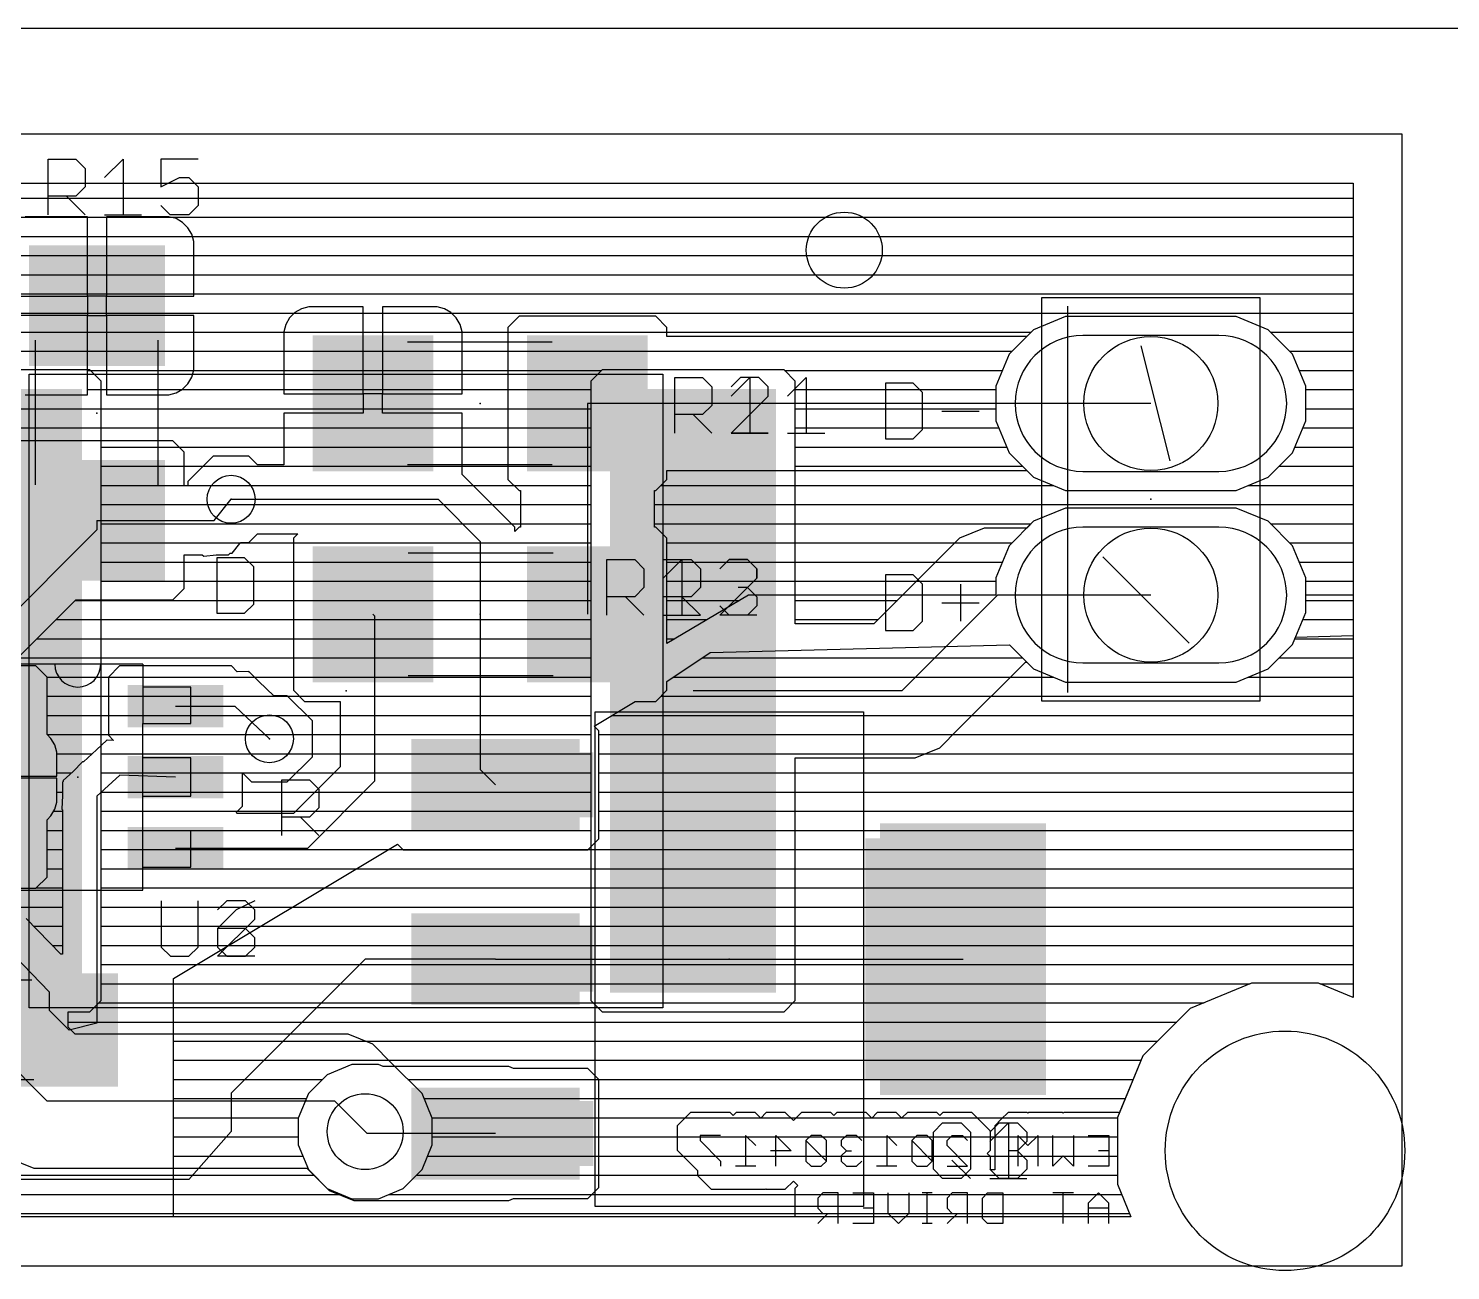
# Model space of a CAD drawing. Extents: x 0 to 50.7, y 0 to 50.
# Drawn here: x 12.54 to 31.39, y 33.54 to 50 of the extents above; entities that cross this region are included whole.
import ezdxf

# ---------------------------------------------------------------- set-up
doc = ezdxf.new("R2010")
doc.units = 0
for name, color, linetype in [('1', 14, 'CONTINUOUS'), ('125', 2, 'CONTINUOUS'), ('16', 174, 'CONTINUOUS'), ('17', 94, 'CONTINUOUS'), ('18', 94, 'CONTINUOUS'), ('20', 178, 'CONTINUOUS'), ('21', 251, 'CONTINUOUS'), ('22', 251, 'CONTINUOUS'), ('23', 178, 'CONTINUOUS'), ('24', 178, 'CONTINUOUS'), ('25', 251, 'CONTINUOUS'), ('51', 251, 'CONTINUOUS')]:
    doc.layers.add(name, color=color, linetype=linetype)

# ---------------------------------------------------------------- blocks, each defined once
blk = doc.blocks.new('RECT')
blk.add_solid([(-0.5, -0.5), (0.5, -0.5), (-0.5, 0.5), (0.5, 0.5)])
blk = doc.blocks.new('PIE')
blk.add_circle((0, 0), 0.5)
blk = doc.blocks.new('LONGP100')
blk.add_lwpolyline([(-0.5, -0.5), (0.5, -0.5, 1), (0.5, 0.5), (-0.5, 0.5, 1)], format="xyb", close=True)
blk = doc.blocks.new('ROUNDV')
blk.add_circle((0, 0), 0.5)

msp = doc.modelspace()

# ---------------------------------------------------------------- linework, layer by layer
at = {"layer": '1'}
for p, q in [((4.3104, 47.9511), (30.1019, 47.9511)), ((30.1019, 47.9511), (30.1019, 42.4888)), ((4.3929, 47.752), (30.1019, 47.752)), ((13.3226, 47.5048), (12.4979, 47.5048)), ((13.3226, 46.4508), (13.3226, 47.5048)), ((14.4013, 47.5048), (13.5766, 47.5048)), ((13.5766, 47.5048), (13.5766, 46.4508)), ((14.4982, 47.4788), (14.4013, 47.5048)), ((13.3226, 47.498), (13.5766, 47.498)), ((14.4266, 47.498), (30.1019, 47.498)), ((14.585, 47.4287), (14.4982, 47.4788)), ((14.656, 47.3577), (14.585, 47.4287)), ((14.7061, 47.2709), (14.656, 47.3577)), ((13.3226, 47.244), (13.5766, 47.244)), ((14.7321, 47.174), (14.7061, 47.2709)), ((14.7133, 47.244), (30.1019, 47.244)), ((14.7321, 46.4508), (14.7321, 47.174)), ((13.3226, 46.99), (13.5766, 46.99)), ((14.7321, 46.99), (30.1019, 46.99)), ((13.3226, 46.736), (13.5766, 46.736)), ((14.7321, 46.736), (30.1019, 46.736)), ((11.0366, 46.4508), (13.3226, 46.4508)), ((13.3226, 46.482), (13.5766, 46.482)), ((13.3226, 46.4508), (13.3226, 46.1968)), ((13.5766, 46.4508), (13.3226, 46.4508)), ((13.5766, 46.1968), (13.5766, 46.4508)), ((13.5766, 46.4508), (14.7321, 46.4508)), ((14.7321, 46.482), (30.1019, 46.482)), ((11.0366, 46.228), (13.3226, 46.228)), ((13.3226, 46.1968), (12.1671, 46.1968)), ((13.3226, 45.1428), (13.3226, 46.1968)), ((13.3226, 46.1968), (13.5766, 46.1968)), ((13.5766, 46.228), (16.0665, 46.228)), ((14.7321, 46.1968), (13.5766, 46.1968)), ((13.5766, 46.1968), (13.5766, 45.1428)), ((14.7321, 45.4736), (14.7321, 46.1968)), ((16.0737, 46.2352), (16.0027, 46.1642)), ((16.1605, 46.2853), (16.0737, 46.2352)), ((16.2574, 46.3113), (16.1605, 46.2853)), ((16.9806, 46.3113), (16.2574, 46.3113)), ((16.9806, 45.1558), (16.9806, 46.3113)), ((16.9806, 46.228), (17.2346, 46.228)), ((17.9578, 46.3113), (17.2346, 46.3113)), ((17.2346, 46.3113), (17.2346, 45.1558)), ((18.0547, 46.2853), (17.9578, 46.3113)), ((18.1415, 46.2352), (18.0547, 46.2853)), ((18.2125, 46.1642), (18.1415, 46.2352)), ((18.1487, 46.228), (30.1019, 46.228)), ((19.0464, 46.1843), (18.8976, 46.0355)), ((20.8568, 46.1843), (19.0464, 46.1843)), ((21.0056, 46.0355), (20.8568, 46.1843)), ((15.9526, 46.0774), (15.9266, 45.9805)), ((16.0027, 46.1642), (15.9526, 46.0774)), ((18.2626, 46.0774), (18.2125, 46.1642)), ((18.2886, 45.9805), (18.2626, 46.0774)), ((18.8976, 46.0355), (18.8976, 44.0221)), ((21.0056, 45.9178), (21.0056, 46.0355)), ((25.8659, 46.0071), (25.7766, 45.9178)), ((26.2901, 46.1828), (25.8659, 46.0071)), ((28.5491, 46.1828), (26.2901, 46.1828)), ((28.9733, 46.0071), (28.5491, 46.1828)), ((29.2979, 45.6825), (28.9733, 46.0071)), ((13.3226, 45.974), (13.5766, 45.974)), ((14.7321, 45.974), (15.9266, 45.974)), ((15.9266, 45.9805), (15.9266, 45.1558)), ((16.9806, 45.974), (17.2346, 45.974)), ((18.2886, 45.1558), (18.2886, 45.9805)), ((18.2886, 45.974), (18.8976, 45.974)), ((21.0056, 45.974), (25.8328, 45.974)), ((25.7766, 45.9178), (21.0056, 45.9178)), ((29.0064, 45.974), (30.1019, 45.974)), ((13.3226, 45.72), (13.5766, 45.72)), ((14.7321, 45.72), (15.9266, 45.72)), ((16.9806, 45.72), (17.2346, 45.72)), ((18.2886, 45.72), (18.8976, 45.72)), ((29.2604, 45.72), (30.1019, 45.72)), ((29.4736, 45.2583), (29.2979, 45.6825)), ((13.3226, 45.466), (13.5766, 45.466)), ((14.7061, 45.3767), (14.7321, 45.4736)), ((14.7301, 45.466), (15.9266, 45.466)), ((16.9806, 45.466), (17.2346, 45.466)), ((18.2886, 45.466), (18.8976, 45.466)), ((29.3876, 45.466), (30.1019, 45.466)), ((14.585, 45.2189), (14.656, 45.2899)), ((14.656, 45.2899), (14.7061, 45.3767)), ((29.4736, 44.7993), (29.4736, 45.2583)), ((12.4979, 45.1428), (13.3226, 45.1428)), ((13.3226, 45.212), (13.5766, 45.212)), ((13.5766, 45.1428), (14.4013, 45.1428)), ((14.4013, 45.1428), (14.4982, 45.1688)), ((14.4982, 45.1688), (14.585, 45.2189)), ((14.573, 45.212), (15.9266, 45.212)), ((15.9266, 45.1558), (16.9806, 45.1558)), ((16.9806, 45.212), (17.2346, 45.212)), ((17.2346, 45.1558), (16.9806, 45.1558)), ((16.9806, 45.1558), (16.9806, 44.9018)), ((17.2346, 44.9018), (17.2346, 45.1558)), ((17.2346, 45.1558), (18.2886, 45.1558)), ((18.2886, 45.212), (18.8976, 45.212)), ((29.4736, 45.212), (30.1019, 45.212)), ((5.3894, 44.958), (16.9806, 44.958)), ((16.9806, 44.9018), (15.9266, 44.9018)), ((15.9266, 44.9018), (15.9266, 44.216)), ((17.2346, 44.958), (18.8976, 44.958)), ((18.2886, 44.9018), (17.2346, 44.9018)), ((18.2886, 44.0876), (18.2886, 44.9018)), ((27.4196, 45.0288), (19.9516, 45.0288)), ((19.9516, 45.0288), (19.9516, 42.2348)), ((29.4736, 44.958), (30.1019, 44.958)), ((5.1354, 44.704), (15.9266, 44.704)), ((18.2886, 44.704), (18.8976, 44.704)), ((29.2979, 44.3751), (29.4736, 44.7993)), ((29.4341, 44.704), (30.1019, 44.704)), ((14.4563, 44.5338), (12.4429, 44.5338)), ((14.6051, 44.385), (14.4563, 44.5338)), ((14.5401, 44.45), (15.9266, 44.45)), ((14.6051, 43.937), (14.6051, 44.385)), ((14.9909, 44.3303), (14.6561, 43.9955)), ((15.4643, 44.3303), (14.9909, 44.3303)), ((15.5786, 44.216), (15.4643, 44.3303)), ((18.2886, 44.45), (18.8976, 44.45)), ((28.9733, 44.0505), (29.2979, 44.3751)), ((29.3289, 44.45), (30.1019, 44.45)), ((14.6051, 44.196), (14.8566, 44.196)), ((15.9266, 44.216), (15.5786, 44.216)), ((18.2886, 44.196), (18.8976, 44.196)), ((21.0056, 44.0221), (21.0056, 44.1398)), ((21.0056, 44.1398), (25.7766, 44.1398)), ((25.7766, 44.1398), (25.8659, 44.0505)), ((29.1188, 44.196), (30.1019, 44.196)), ((14.6051, 43.942), (14.6561, 43.942)), ((14.6561, 43.937), (14.6051, 43.937)), ((14.6561, 43.9955), (14.6561, 43.937)), ((18.719, 43.6572), (18.2886, 44.0876)), ((18.4342, 43.942), (18.9777, 43.942)), ((18.8976, 44.0221), (19.0464, 43.8733)), ((20.8568, 43.8733), (21.0056, 44.0221)), ((20.9255, 43.942), (26.1278, 43.942)), ((25.8659, 44.0505), (26.2901, 43.8748)), ((28.5491, 43.8748), (28.9733, 44.0505)), ((28.7114, 43.942), (30.1019, 43.942)), ((15.0042, 43.4798), (15.2276, 43.7588)), ((15.2276, 43.7588), (17.9708, 43.7588)), ((17.9708, 43.7588), (18.5296, 43.2)), ((19.0464, 43.8733), (19.0626, 43.8733)), ((19.0626, 43.8733), (19.0626, 43.3903)), ((20.8406, 43.3903), (20.8406, 43.8733)), ((20.8406, 43.8733), (20.8568, 43.8733)), ((26.2901, 43.8748), (28.5491, 43.8748)), ((18.6882, 43.688), (19.0626, 43.688)), ((18.9868, 43.3894), (18.719, 43.6572)), ((20.8406, 43.688), (30.1019, 43.688)), ((26.2901, 43.6428), (25.8659, 43.4671)), ((28.5491, 43.6428), (26.2901, 43.6428)), ((28.9733, 43.4671), (28.5491, 43.6428)), ((13.4496, 43.4798), (13.4496, 43.3524)), ((13.4496, 43.4798), (15.0042, 43.4798)), ((18.9422, 43.434), (19.0626, 43.434)), ((19.0464, 43.3903), (18.9868, 43.3307)), ((18.9868, 43.3307), (18.9868, 43.3894)), ((19.0626, 43.3903), (19.0464, 43.3903)), ((20.8406, 43.434), (25.8328, 43.434)), ((20.8568, 43.3903), (20.8406, 43.3903)), ((21.0056, 43.2415), (20.8568, 43.3903)), ((25.8659, 43.4671), (25.5413, 43.1425)), ((29.2979, 43.1425), (28.9733, 43.4671)), ((29.0064, 43.434), (30.1019, 43.434)), ((13.4496, 43.3524), (11.9002, 41.803)), ((15.2427, 43.0462), (15.3453, 43.1743)), ((15.3453, 43.1743), (15.3583, 43.1873)), ((15.351, 43.18), (16.0536, 43.18)), ((15.3583, 43.1873), (15.4643, 43.1873)), ((15.4643, 43.1873), (15.5786, 43.3016)), ((15.5786, 43.3016), (16.1137, 43.3016)), ((16.1137, 43.3016), (16.0536, 43.2415)), ((16.0536, 43.2415), (16.0536, 41.2281)), ((18.5296, 43.2), (18.5296, 40.1768)), ((21.0056, 41.8475), (21.0056, 43.2415)), ((21.0056, 43.18), (25.5788, 43.18)), ((29.2604, 43.18), (30.1019, 43.18)), ((14.6051, 42.5746), (14.6051, 43.0226)), ((14.6051, 43.0226), (14.8437, 43.0226)), ((14.8437, 43.0226), (14.8663, 43.0045)), ((14.8663, 43.0045), (15.0294, 43.0226)), ((15.0294, 43.0226), (15.1936, 43.0226)), ((15.1936, 43.0226), (15.214, 43.043)), ((15.214, 43.043), (15.2427, 43.0462)), ((25.5413, 43.1425), (25.3656, 42.7183)), ((29.4736, 42.7183), (29.2979, 43.1425)), ((14.6051, 42.926), (16.0536, 42.926)), ((21.0056, 42.926), (25.4516, 42.926)), ((29.3876, 42.926), (30.1019, 42.926)), ((14.6051, 42.672), (16.0536, 42.672)), ((21.0056, 42.672), (25.3656, 42.672)), ((25.3656, 42.7183), (25.3656, 42.4888)), ((29.4736, 42.4888), (29.4736, 42.7183)), ((29.4736, 42.672), (30.1019, 42.672)), ((12.3574, 41.6136), (13.1696, 42.4258)), ((13.1618, 42.418), (16.0536, 42.418)), ((13.1696, 42.4258), (14.4563, 42.4258)), ((14.4563, 42.4258), (14.6051, 42.5746)), ((22.0856, 42.4888), (21.0056, 41.8475)), ((21.0056, 42.418), (21.9664, 42.418)), ((25.3656, 42.4888), (22.0856, 42.4888)), ((30.1019, 42.4888), (29.4736, 42.4888)), ((17.1326, 42.2098), (17.1076, 42.2348)), ((12.9078, 42.164), (16.0536, 42.164)), ((17.1326, 40.025), (17.1326, 42.2098)), ((21.0056, 42.164), (21.5386, 42.164)), ((12.6538, 41.91), (16.0536, 41.91)), ((21.0056, 41.91), (21.1108, 41.91)), ((29.2979, 41.8351), (29.3376, 41.931)), ((29.3289, 41.91), (30.1019, 41.91)), ((29.3376, 41.931), (30.1019, 41.9511)), ((30.1019, 41.9511), (30.1019, 37.1538)), ((21.0056, 41.3455), (21.5776, 41.7268)), ((21.5776, 41.7268), (25.5452, 41.8312)), ((25.5452, 41.8312), (25.8659, 41.5105)), ((28.9733, 41.5105), (29.2979, 41.8351)), ((12.6404, 41.549), (12.3574, 41.549)), ((12.3998, 41.656), (16.0536, 41.656)), ((12.7892, 41.4002), (12.6404, 41.549)), ((13.7508, 41.549), (13.602, 41.4002)), ((15.2312, 41.549), (13.7508, 41.549)), ((15.3064, 41.4738), (15.2312, 41.549)), ((15.4546, 41.478), (15.3064, 41.4738)), ((15.4602, 41.4728), (15.4546, 41.478)), ((15.4678, 41.4728), (15.4602, 41.4728)), ((15.5971, 41.3435), (15.4678, 41.4728)), ((21.4714, 41.656), (25.7204, 41.656)), ((25.8659, 41.5105), (26.2901, 41.3348)), ((28.5491, 41.3348), (28.9733, 41.5105)), ((29.1188, 41.656), (30.1019, 41.656)), ((12.7874, 41.402), (13.6038, 41.402)), ((12.7892, 40.64), (12.7892, 41.4002)), ((13.602, 41.4002), (13.602, 40.631)), ((15.5386, 41.402), (16.0536, 41.402)), ((15.7963, 41.1553), (15.5971, 41.3435)), ((21.0056, 41.2281), (21.0056, 41.3455)), ((21.0904, 41.402), (26.1278, 41.402)), ((26.2901, 41.3348), (28.5491, 41.3348)), ((28.7114, 41.402), (30.1019, 41.402)), ((12.7892, 41.148), (13.602, 41.148)), ((15.9723, 41.1553), (15.7963, 41.1553)), ((16.3071, 40.8205), (15.9723, 41.1553)), ((15.9796, 41.148), (16.1337, 41.148)), ((16.0536, 41.2281), (16.2024, 41.0793)), ((20.8568, 41.0793), (21.0056, 41.2281)), ((20.9255, 41.148), (30.1019, 41.148)), ((14.491, 41.0156), (15.2784, 41.0156)), ((15.2784, 41.0156), (15.7356, 40.5838)), ((16.2024, 41.0793), (16.6754, 41.0793)), ((16.6754, 41.0793), (16.6754, 40.2144)), ((20.0395, 40.7531), (20.5831, 41.0793)), ((20.5831, 41.0793), (20.8568, 41.0793)), ((12.7892, 40.894), (13.602, 40.894)), ((16.2336, 40.894), (16.6754, 40.894)), ((16.3071, 40.3471), (16.3071, 40.8205)), ((20.1041, 40.6885), (20.0395, 40.7531)), ((20.2743, 40.894), (30.1019, 40.894)), ((12.8401, 40.5891), (12.7892, 40.64)), ((12.7892, 40.64), (13.602, 40.64)), ((12.8902, 40.5023), (12.8401, 40.5891)), ((13.5809, 40.5647), (13.4437, 40.4366)), ((13.5833, 40.5646), (13.5809, 40.5647)), ((13.5851, 40.5662), (13.5833, 40.5646)), ((13.6705, 40.5625), (13.5851, 40.5662)), ((13.602, 40.631), (13.6705, 40.5625)), ((16.3071, 40.64), (16.6754, 40.64)), ((20.1041, 39.2591), (20.1041, 40.6885)), ((20.1041, 40.64), (30.1019, 40.64)), ((12.9162, 40.4054), (12.8902, 40.5023)), ((12.9162, 40.0885), (12.9162, 40.4054)), ((12.9162, 40.386), (13.3885, 40.386)), ((13.4437, 40.4366), (13.2718, 40.279)), ((15.9723, 40.0123), (16.3071, 40.3471)), ((16.3071, 40.386), (16.6754, 40.386)), ((20.1041, 40.386), (30.1019, 40.386)), ((13.1333, 40.1521), (13.0011, 40.0309)), ((13.2602, 40.279), (13.1333, 40.1521)), ((13.2718, 40.279), (13.2602, 40.279)), ((16.6754, 40.2144), (16.0542, 39.5932)), ((18.5296, 40.1768), (18.7326, 39.9738)), ((11.9129, 40.0885), (12.9162, 40.0885)), ((12.9162, 40.0631), (11.9129, 40.0631)), ((12.9162, 40.132), (13.1114, 40.132)), ((12.9162, 39.7462), (12.9162, 40.0631)), ((13.0006, 40.0193), (12.9924, 40.0112)), ((12.9924, 40.0112), (12.9924, 39.8317)), ((13.0011, 40.0309), (13.0006, 40.0193)), ((13.7544, 40.1012), (13.4496, 39.8218)), ((14.491, 40.0758), (13.7544, 40.1012)), ((15.38, 39.6912), (15.38, 40.1312)), ((15.38, 40.1312), (15.4989, 40.0123)), ((15.4989, 40.0123), (15.9723, 40.0123)), ((16.092, 40.132), (16.593, 40.132)), ((16.2436, 39.136), (17.1326, 40.025)), ((20.1041, 40.132), (30.1019, 40.132)), ((12.9162, 39.878), (12.9924, 39.878)), ((12.9924, 39.8317), (12.9846, 39.6525)), ((13.4496, 39.8218), (13.4496, 36.8128)), ((15.38, 39.878), (16.339, 39.878)), ((20.1041, 39.878), (30.1019, 39.878)), ((12.8401, 39.5625), (12.8902, 39.6493)), ((12.8756, 39.624), (12.9924, 39.624)), ((12.8902, 39.6493), (12.9162, 39.7462)), ((12.9846, 39.6525), (12.9924, 39.644)), ((12.9924, 39.644), (12.9924, 37.727)), ((15.2947, 39.6059), (15.38, 39.6912)), ((15.3074, 39.5932), (15.2947, 39.6059)), ((16.0542, 39.5932), (15.3074, 39.5932)), ((15.3128, 39.624), (16.085, 39.624)), ((20.1041, 39.624), (30.1019, 39.624)), ((12.7892, 39.5116), (12.8401, 39.5625)), ((12.7892, 38.7514), (12.7892, 39.5116)), ((12.7892, 39.37), (12.9924, 39.37)), ((19.9553, 39.1103), (20.1041, 39.2591)), ((20.1041, 39.37), (30.1019, 39.37)), ((12.7892, 39.116), (12.9924, 39.116)), ((14.4656, 37.4088), (17.4317, 39.1885)), ((14.491, 39.136), (16.2436, 39.136)), ((17.3109, 39.116), (17.5042, 39.116)), ((17.4317, 39.1885), (17.5099, 39.1103)), ((17.5099, 39.1103), (19.9553, 39.1103)), ((19.961, 39.116), (30.1019, 39.116)), ((12.7892, 38.862), (12.9924, 38.862)), ((16.8876, 38.862), (30.1019, 38.862)), ((12.6404, 38.6026), (12.7892, 38.7514)), ((11.16, 38.6026), (12.6404, 38.6026)), ((12.6458, 38.608), (12.9924, 38.608)), ((16.4643, 38.608), (30.1019, 38.608)), ((12.3641, 38.354), (12.9924, 38.354)), ((16.0409, 38.354), (30.1019, 38.354)), ((12.9708, 37.727), (12.5098, 38.2034)), ((12.6099, 38.1), (12.9924, 38.1)), ((15.6176, 38.1), (30.1019, 38.1)), ((12.0526, 38.0184), (12.8146, 37.231)), ((12.8557, 37.846), (12.9924, 37.846)), ((12.9924, 37.727), (12.9708, 37.727)), ((15.1943, 37.846), (30.1019, 37.846)), ((14.7709, 37.592), (30.1019, 37.592)), ((17.0056, 37.6628), (15.2276, 35.8848)), ((18.7326, 37.6628), (17.0056, 37.6628)), ((18.7326, 37.6628), (24.9306, 37.6628)), ((14.4656, 34.2465), (14.4656, 37.4088)), ((14.4656, 37.338), (28.7379, 37.338)), ((28.7555, 37.3453), (27.9387, 37.0069)), ((29.6397, 37.3453), (28.7555, 37.3453)), ((30.1019, 37.1538), (29.6397, 37.3453)), ((29.6573, 37.338), (30.1019, 37.338)), ((12.8146, 37.231), (12.8146, 36.9888)), ((12.8146, 36.9888), (13.0804, 36.723)), ((14.4656, 37.084), (28.1247, 37.084)), ((27.9387, 37.0069), (27.3135, 36.3817)), ((13.4496, 36.8128), (13.0804, 36.723)), ((14.4656, 36.83), (27.7617, 36.83)), ((14.4656, 36.576), (27.5077, 36.576)), ((27.3135, 36.3817), (26.9751, 35.5649)), ((14.4656, 36.322), (27.2887, 36.322)), ((16.8288, 36.2658), (16.502, 36.1305)), ((17.1824, 36.2658), (16.8288, 36.2658)), ((17.2428, 36.2408), (17.1824, 36.2658)), ((18.9094, 36.2408), (17.2428, 36.2408)), ((18.971, 36.2153), (18.9094, 36.2408)), ((19.9553, 36.2153), (18.971, 36.2153)), ((20.1041, 36.0665), (19.9553, 36.2153)), ((14.4656, 36.068), (16.4396, 36.068)), ((16.502, 36.1305), (16.2519, 35.8804)), ((20.1026, 36.068), (27.1835, 36.068)), ((20.1041, 34.6371), (20.1041, 36.0665)), ((15.2276, 35.8848), (15.2276, 35.3768)), ((16.2519, 35.8804), (16.1166, 35.5536)), ((14.4656, 35.814), (16.2245, 35.814)), ((20.1041, 35.814), (27.0783, 35.814)), ((14.4656, 35.56), (16.1192, 35.56)), ((16.1166, 35.5536), (16.1166, 35.2)), ((20.1041, 35.56), (26.9751, 35.56)), ((26.9751, 35.5649), (26.9751, 34.6807)), ((14.4656, 35.306), (16.1166, 35.306)), ((15.2276, 35.3768), (14.6688, 34.7418)), ((17.0306, 35.3518), (17.0056, 35.3768)), ((18.7326, 35.3518), (17.0306, 35.3518)), ((20.1041, 35.306), (26.9751, 35.306)), ((16.1166, 35.2), (16.2519, 34.8732)), ((14.4656, 35.052), (16.1779, 35.052)), ((16.2519, 34.8732), (16.527, 34.5981)), ((20.1041, 35.052), (26.9751, 35.052)), ((14.6688, 34.7418), (4.2802, 34.7418)), ((14.4656, 34.798), (16.3272, 34.798)), ((20.1041, 34.798), (26.9751, 34.798)), ((14.4656, 34.544), (16.6577, 34.544)), ((16.527, 34.5981), (16.8538, 34.4628)), ((19.9553, 34.4883), (20.1041, 34.6371)), ((20.011, 34.544), (27.0317, 34.544)), ((26.9751, 34.6807), (27.155, 34.2465)), ((16.8538, 34.4628), (18.9094, 34.4628)), ((18.9094, 34.4628), (18.971, 34.4883)), ((18.971, 34.4883), (19.9553, 34.4883)), ((14.4656, 34.29), (27.1369, 34.29)), ((27.155, 34.2465), (14.4656, 34.2465))]:
    msp.add_line(p, q, dxfattribs=at)
at = {"layer": '125'}
for p, q in [((12.8019, 47.5307), (12.8019, 48.2679)), ((12.8019, 48.2679), (13.1705, 48.2679)), ((13.1705, 48.2679), (13.2934, 48.1451)), ((13.5503, 48.0222), (13.7961, 48.2679)), ((13.7961, 48.2679), (13.7961, 47.5307)), ((13.2934, 48.1451), (13.2934, 47.8993)), ((13.2934, 47.8993), (13.1705, 47.7764)), ((13.1705, 47.7764), (12.8019, 47.7764)), ((13.0476, 47.7764), (13.2934, 47.5307)), ((13.5503, 47.5307), (14.0418, 47.5307)), ((21.1077, 44.6351), (21.1077, 45.3723)), ((21.1077, 45.3723), (21.4763, 45.3723)), ((21.4763, 45.3723), (21.5992, 45.2495)), ((21.5992, 45.2495), (21.5992, 45.0037)), ((21.979, 45.3723), (21.8561, 45.2495)), ((22.2247, 45.3723), (21.979, 45.3723)), ((22.3476, 45.2495), (22.2247, 45.3723)), ((22.3476, 45.1266), (22.3476, 45.2495)), ((21.8561, 44.6351), (22.3476, 45.1266)), ((21.4763, 44.8808), (21.1077, 44.8808)), ((21.3534, 44.8808), (21.5992, 44.6351)), ((21.5992, 45.0037), (21.4763, 44.8808)), ((22.3476, 44.6351), (21.8561, 44.6351)), ((20.9571, 42.2221), (20.9571, 42.9593)), ((20.9571, 42.9593), (21.3257, 42.9593)), ((21.3257, 42.9593), (21.4486, 42.8365)), ((21.4486, 42.8365), (21.4486, 42.5907)), ((21.7055, 42.8365), (21.8284, 42.9593)), ((21.8284, 42.9593), (22.0741, 42.9593)), ((22.0741, 42.9593), (22.197, 42.8365)), ((22.197, 42.8365), (22.197, 42.7136)), ((22.197, 42.7136), (22.0741, 42.5907)), ((21.3257, 42.4678), (20.9571, 42.4678)), ((21.2028, 42.4678), (21.4486, 42.2221)), ((21.4486, 42.5907), (21.3257, 42.4678)), ((22.0741, 42.5907), (21.9512, 42.5907)), ((22.0741, 42.5907), (22.197, 42.4678)), ((22.197, 42.4678), (22.197, 42.345)), ((21.8284, 42.2221), (21.7055, 42.345)), ((22.197, 42.345), (22.0741, 42.2221)), ((22.0741, 42.2221), (21.8284, 42.2221)), ((14.3005, 38.4381), (14.3005, 37.8238)), ((14.792, 37.8238), (14.792, 38.4381)), ((15.1718, 38.4381), (15.0489, 38.3153)), ((15.4175, 38.4381), (15.1718, 38.4381)), ((15.5404, 38.3153), (15.4175, 38.4381)), ((15.5404, 38.1924), (15.5404, 38.3153)), ((15.0489, 37.7009), (15.5404, 38.1924)), ((14.3005, 37.8238), (14.4234, 37.7009)), ((14.4234, 37.7009), (14.6691, 37.7009)), ((14.6691, 37.7009), (14.792, 37.8238)), ((15.5404, 37.7009), (15.0489, 37.7009)), ((24.5367, 35.3689), (24.6596, 35.4917)), ((24.6596, 35.4917), (24.9053, 35.4917)), ((24.9053, 35.4917), (25.0282, 35.3689)), ((25.2851, 35.246), (25.5309, 35.4917)), ((25.5309, 35.4917), (25.5309, 34.7545)), ((24.5367, 34.8774), (24.5367, 35.3689)), ((25.0282, 35.3689), (25.0282, 34.8774)), ((24.6596, 34.7545), (24.5367, 34.8774)), ((24.7824, 35.0002), (25.0282, 34.7545)), ((25.0282, 34.8774), (24.9053, 34.7545)), ((24.9053, 34.7545), (24.6596, 34.7545)), ((25.2851, 34.7545), (25.7766, 34.7545))]:
    msp.add_line(p, q, dxfattribs=at)
at = {"layer": '16'}
for p, q in [((4.3104, 47.9511), (30.1019, 47.9511)), ((30.1019, 47.9511), (30.1019, 37.1538)), ((4.3929, 47.752), (30.1019, 47.752)), ((4.4961, 47.498), (30.1019, 47.498)), ((4.4961, 47.244), (30.1019, 47.244)), ((4.4961, 46.99), (30.1019, 46.99)), ((4.4961, 46.736), (30.1019, 46.736)), ((4.4395, 46.482), (30.1019, 46.482)), ((4.3343, 46.228), (30.1019, 46.228)), ((25.8659, 46.0071), (25.5413, 45.6825)), ((26.2901, 46.1828), (25.8659, 46.0071)), ((28.5491, 46.1828), (26.2901, 46.1828)), ((28.9733, 46.0071), (28.5491, 46.1828)), ((29.2979, 45.6825), (28.9733, 46.0071)), ((4.229, 45.974), (25.8328, 45.974)), ((29.0064, 45.974), (30.1019, 45.974)), ((4.0759, 45.72), (25.5788, 45.72)), ((25.5413, 45.6825), (25.3656, 45.2583)), ((29.2604, 45.72), (30.1019, 45.72)), ((29.4736, 45.2583), (29.2979, 45.6825)), ((13.3568, 45.4728), (10.9464, 45.4728)), ((13.5056, 45.324), (13.3568, 45.4728)), ((13.3636, 45.466), (20.1396, 45.466)), ((20.1464, 45.4728), (19.9976, 45.324)), ((22.5568, 45.4728), (20.1464, 45.4728)), ((22.7056, 45.324), (22.5568, 45.4728)), ((22.5636, 45.466), (25.4516, 45.466)), ((29.3876, 45.466), (30.1019, 45.466)), ((13.5056, 37.1136), (13.5056, 45.324)), ((19.9976, 45.324), (19.9976, 37.1136)), ((22.7056, 42.1078), (22.7056, 45.324)), ((25.3656, 45.2583), (25.3656, 44.7993)), ((29.4736, 44.7993), (29.4736, 45.2583)), ((13.5056, 45.212), (19.9976, 45.212)), ((22.7056, 45.212), (25.3656, 45.212)), ((29.4736, 45.212), (30.1019, 45.212)), ((13.5056, 44.958), (19.9976, 44.958)), ((22.7056, 44.958), (25.3656, 44.958)), ((29.4736, 44.958), (30.1019, 44.958)), ((13.5056, 44.704), (19.9976, 44.704)), ((22.7056, 44.704), (25.4051, 44.704)), ((25.3656, 44.7993), (25.5413, 44.3751)), ((29.2979, 44.3751), (29.4736, 44.7993)), ((29.4341, 44.704), (30.1019, 44.704)), ((13.5056, 44.45), (19.9976, 44.45)), ((22.7056, 44.45), (25.5103, 44.45)), ((25.5413, 44.3751), (25.8659, 44.0505)), ((28.9733, 44.0505), (29.2979, 44.3751)), ((29.3289, 44.45), (30.1019, 44.45)), ((13.5056, 44.196), (19.9976, 44.196)), ((22.7056, 44.196), (25.7204, 44.196)), ((29.1188, 44.196), (30.1019, 44.196)), ((13.5056, 43.942), (19.9976, 43.942)), ((22.7056, 43.942), (26.1278, 43.942)), ((25.8659, 44.0505), (26.2901, 43.8748)), ((28.5491, 43.8748), (28.9733, 44.0505)), ((28.7114, 43.942), (30.1019, 43.942)), ((26.2901, 43.8748), (28.5491, 43.8748)), ((13.5056, 43.688), (19.9976, 43.688)), ((22.7056, 43.688), (30.1019, 43.688)), ((26.2901, 43.6428), (25.8659, 43.4671)), ((28.5491, 43.6428), (26.2901, 43.6428)), ((28.9733, 43.4671), (28.5491, 43.6428)), ((13.5056, 43.434), (19.9976, 43.434)), ((22.7056, 43.434), (25.8328, 43.434)), ((25.2108, 43.3778), (24.884, 43.2425)), ((25.7766, 43.3778), (25.2108, 43.3778)), ((25.8659, 43.4671), (25.7766, 43.3778)), ((29.2979, 43.1425), (28.9733, 43.4671)), ((29.0064, 43.434), (30.1019, 43.434)), ((13.5056, 43.18), (19.9976, 43.18)), ((22.7056, 43.18), (24.8216, 43.18)), ((24.884, 43.2425), (23.7494, 42.1078)), ((29.2604, 43.18), (30.1019, 43.18)), ((29.4736, 42.7183), (29.2979, 43.1425)), ((13.5056, 42.926), (19.9976, 42.926)), ((22.7056, 42.926), (24.5676, 42.926)), ((29.3876, 42.926), (30.1019, 42.926)), ((13.5056, 42.672), (19.9976, 42.672)), ((22.7056, 42.672), (24.3136, 42.672)), ((29.4736, 42.2593), (29.4736, 42.7183)), ((29.4736, 42.672), (30.1019, 42.672)), ((13.5056, 42.418), (19.9976, 42.418)), ((22.7056, 42.418), (24.0596, 42.418)), ((25.3876, 42.4888), (24.1176, 41.2188)), ((27.4196, 42.4888), (25.3876, 42.4888)), ((29.4736, 42.418), (30.1019, 42.418)), ((29.2979, 41.8351), (29.4736, 42.2593)), ((13.5056, 42.164), (19.9976, 42.164)), ((22.7056, 42.164), (23.8056, 42.164)), ((23.7494, 42.1078), (22.7056, 42.1078)), ((29.4341, 42.164), (30.1019, 42.164)), ((13.5056, 41.91), (19.9976, 41.91)), ((29.3289, 41.91), (30.1019, 41.91)), ((28.9733, 41.5105), (29.2979, 41.8351)), ((13.5056, 41.656), (19.9976, 41.656)), ((24.8713, 40.7152), (25.7558, 41.5998)), ((25.7558, 41.5998), (25.7766, 41.5998)), ((25.7766, 41.5998), (25.8659, 41.5105)), ((25.8659, 41.5105), (26.2901, 41.3348)), ((28.5491, 41.3348), (28.9733, 41.5105)), ((29.1188, 41.656), (30.1019, 41.656)), ((13.5056, 41.402), (19.9976, 41.402)), ((25.558, 41.402), (26.1278, 41.402)), ((26.2901, 41.3348), (28.5491, 41.3348)), ((28.7114, 41.402), (30.1019, 41.402)), ((13.5056, 41.148), (19.9976, 41.148)), ((24.1176, 41.2188), (21.3516, 41.2188)), ((25.304, 41.148), (30.1019, 41.148)), ((13.5056, 40.894), (19.9976, 40.894)), ((25.05, 40.894), (30.1019, 40.894)), ((13.5056, 40.64), (19.9976, 40.64)), ((24.6212, 40.4651), (24.8713, 40.7152)), ((24.796, 40.64), (30.1019, 40.64)), ((13.5056, 40.386), (19.9976, 40.386)), ((24.2944, 40.3298), (24.6212, 40.4651)), ((24.4301, 40.386), (30.1019, 40.386)), ((22.7056, 37.1136), (22.7056, 40.3298)), ((22.7056, 40.3298), (24.2944, 40.3298)), ((13.5056, 40.132), (19.9976, 40.132)), ((22.7056, 40.132), (30.1019, 40.132)), ((13.5056, 39.878), (19.9976, 39.878)), ((22.7056, 39.878), (30.1019, 39.878)), ((13.5056, 39.624), (19.9976, 39.624)), ((22.7056, 39.624), (30.1019, 39.624)), ((13.5056, 39.37), (19.9976, 39.37)), ((22.7056, 39.37), (30.1019, 39.37)), ((13.5056, 39.116), (19.9976, 39.116)), ((22.7056, 39.116), (30.1019, 39.116)), ((13.5056, 38.862), (19.9976, 38.862)), ((22.7056, 38.862), (30.1019, 38.862)), ((13.5056, 38.608), (19.9976, 38.608)), ((22.7056, 38.608), (30.1019, 38.608)), ((13.5056, 38.354), (19.9976, 38.354)), ((22.7056, 38.354), (30.1019, 38.354)), ((13.5056, 38.1), (19.9976, 38.1)), ((22.7056, 38.1), (30.1019, 38.1)), ((13.5056, 37.846), (19.9976, 37.846)), ((22.7056, 37.846), (30.1019, 37.846)), ((13.5056, 37.592), (19.9976, 37.592)), ((22.7056, 37.592), (30.1019, 37.592)), ((13.5056, 37.338), (19.9976, 37.338)), ((22.7056, 37.338), (28.7379, 37.338)), ((28.7555, 37.3453), (27.9387, 37.0069)), ((29.6397, 37.3453), (28.7555, 37.3453)), ((30.1019, 37.1538), (29.6397, 37.3453)), ((29.6573, 37.338), (30.1019, 37.338)), ((13.0686, 36.761), (13.0686, 36.9648)), ((13.0686, 36.9648), (13.3568, 36.9648)), ((13.3568, 36.9648), (13.5056, 37.1136)), ((13.476, 37.084), (20.0272, 37.084)), ((19.9976, 37.1136), (20.1464, 36.9648)), ((20.1464, 36.9648), (22.5568, 36.9648)), ((22.5568, 36.9648), (22.7056, 37.1136)), ((22.676, 37.084), (28.1247, 37.084)), ((27.9387, 37.0069), (27.3135, 36.3817)), ((13.0686, 36.83), (27.7617, 36.83)), ((13.1598, 36.6698), (13.0686, 36.761)), ((16.7784, 36.6698), (13.1598, 36.6698)), ((17.1052, 36.5345), (16.7784, 36.6698)), ((17.0049, 36.576), (27.5077, 36.576)), ((12.7916, 35.7808), (12.1796, 36.3928)), ((17.3553, 36.2844), (17.1052, 36.5345)), ((27.3135, 36.3817), (26.998, 35.6202)), ((17.3176, 36.322), (27.2887, 36.322)), ((17.7593, 35.8804), (17.3553, 36.2844)), ((17.3553, 36.2844), (17.3553, 36.2844)), ((17.5716, 36.068), (27.1835, 36.068)), ((17.8946, 35.5536), (17.7593, 35.8804)), ((16.6016, 35.7808), (12.7916, 35.7808)), ((16.6016, 35.7808), (17.0056, 35.3768)), ((17.7868, 35.814), (27.0783, 35.814)), ((21.318, 35.6311), (21.1395, 35.4526)), ((21.8417, 35.6311), (21.318, 35.6311)), ((21.8815, 35.5913), (21.8417, 35.6311)), ((21.9214, 35.6311), (21.8815, 35.5913)), ((22.1739, 35.6311), (21.9214, 35.6311)), ((22.2476, 35.5574), (22.1739, 35.6311)), ((22.3213, 35.6311), (22.2476, 35.5574)), ((22.5738, 35.6311), (22.3213, 35.6311)), ((22.6815, 35.5235), (22.5738, 35.6311)), ((22.7891, 35.6311), (22.7213, 35.5634)), ((23.1772, 35.6311), (22.7891, 35.6311)), ((23.217, 35.5913), (23.1772, 35.6311)), ((23.2569, 35.6311), (23.217, 35.5913)), ((23.6449, 35.6311), (23.2569, 35.6311)), ((23.7187, 35.5574), (23.6449, 35.6311)), ((23.7924, 35.6311), (23.7187, 35.5574)), ((24.0449, 35.6311), (23.7924, 35.6311)), ((24.1186, 35.5574), (24.0449, 35.6311)), ((24.1924, 35.6311), (24.1246, 35.5634)), ((24.5805, 35.6311), (24.1924, 35.6311)), ((24.6203, 35.5913), (24.5805, 35.6311)), ((24.6601, 35.6311), (24.6203, 35.5913)), ((25.0482, 35.6311), (24.6601, 35.6311)), ((25.2946, 35.3848), (25.0482, 35.6311)), ((25.5279, 35.6311), (25.4373, 35.5406)), ((25.7804, 35.6311), (25.5279, 35.6311)), ((25.7897, 35.6218), (25.7804, 35.6311)), ((25.799, 35.6311), (25.7897, 35.6218)), ((26.2481, 35.6311), (25.799, 35.6311)), ((26.2575, 35.6218), (26.2481, 35.6311)), ((26.2668, 35.6311), (26.2575, 35.6218)), ((26.987, 35.6311), (26.2668, 35.6311)), ((26.998, 35.6202), (26.987, 35.6311)), ((17.892, 35.56), (21.2469, 35.56)), ((17.8946, 35.2), (17.8946, 35.5536)), ((21.1395, 35.4526), (21.1395, 35.1323)), ((22.245, 35.56), (22.2502, 35.56)), ((22.645, 35.56), (22.718, 35.56)), ((22.7213, 35.5634), (22.6815, 35.5235)), ((22.7213, 35.5634), (22.7213, 35.5634)), ((23.7161, 35.56), (23.7213, 35.56)), ((24.1161, 35.56), (24.1212, 35.56)), ((24.1246, 35.5634), (24.1186, 35.5574)), ((25.1194, 35.56), (25.4567, 35.56)), ((25.4373, 35.5406), (25.3493, 35.4526)), ((25.3493, 35.4526), (25.3493, 34.8691)), ((17.8946, 35.306), (21.1395, 35.306)), ((21.7154, 35.3263), (21.4443, 35.3263)), ((21.4443, 35.3263), (21.4443, 35.2586)), ((21.4443, 35.2586), (21.7154, 34.9874)), ((22.1832, 35.1908), (22.0476, 35.3263)), ((22.0476, 35.3263), (22.0476, 34.9196)), ((22.4476, 34.9196), (22.4476, 35.3263)), ((22.4476, 35.3263), (22.651, 35.123)), ((22.9154, 35.3263), (22.8476, 35.2586)), ((22.8476, 35.2586), (22.8476, 34.9874)), ((23.1187, 34.9874), (22.8476, 35.2586)), ((23.0509, 35.3263), (22.9154, 35.3263)), ((23.1187, 35.2586), (23.0509, 35.3263)), ((23.1187, 34.9874), (23.1187, 35.2586)), ((23.3831, 35.3263), (23.3153, 35.2586)), ((23.3153, 35.2586), (23.3153, 35.1908)), ((23.5187, 35.3263), (23.3831, 35.3263)), ((23.5865, 35.2586), (23.5187, 35.3263)), ((24.0542, 35.1908), (23.9187, 35.3263)), ((23.9187, 35.3263), (23.9187, 34.9196)), ((24.3186, 35.3263), (24.2508, 35.2586)), ((24.2508, 35.2586), (24.2508, 34.9874)), ((24.522, 34.9874), (24.2508, 35.2586)), ((24.4542, 35.3263), (24.3186, 35.3263)), ((24.522, 35.2586), (24.4542, 35.3263)), ((24.522, 34.9874), (24.522, 35.2586)), ((24.7186, 35.2586), (24.7864, 35.3263)), ((24.7186, 35.1908), (24.7186, 35.2586)), ((24.7864, 35.3263), (24.922, 35.3263)), ((24.922, 35.3263), (24.9898, 35.2586)), ((25.2946, 35.1323), (25.2946, 35.3848)), ((25.2946, 35.306), (25.3493, 35.306)), ((25.7897, 35.1908), (25.6541, 35.3263)), ((25.6541, 35.3263), (25.6541, 34.9196)), ((25.9253, 35.3263), (25.7897, 35.1908)), ((25.9253, 34.9196), (25.9253, 35.3263)), ((26.1219, 34.9196), (26.1219, 35.3263)), ((26.393, 35.3263), (26.393, 34.9196)), ((26.5896, 35.3263), (26.8608, 35.3263)), ((26.8608, 35.3263), (26.8608, 34.9196)), ((17.7593, 34.8732), (17.8946, 35.2)), ((21.1395, 35.1323), (21.4106, 34.8611)), ((22.651, 35.123), (22.3798, 35.123)), ((23.3153, 35.1908), (23.3831, 35.123)), ((23.3831, 35.123), (23.3153, 35.0552)), ((23.3831, 35.123), (23.4509, 35.123)), ((24.9898, 34.9196), (24.7186, 35.1908)), ((25.2513, 35.0891), (25.2946, 35.1323)), ((25.2946, 35.0459), (25.2513, 35.0891)), ((26.8608, 35.123), (26.7252, 35.123)), ((12.288, 35.0271), (12.6148, 34.8918)), ((12.6148, 34.8918), (16.2334, 34.8918)), ((16.2334, 34.8918), (16.502, 34.6231)), ((17.5092, 34.6231), (17.7593, 34.8732)), ((17.8333, 35.052), (21.2198, 35.052)), ((21.7154, 34.9874), (21.7154, 34.9196)), ((22.1832, 34.9196), (21.912, 34.9196)), ((22.8476, 34.9874), (22.9154, 34.9196)), ((22.9154, 34.9196), (23.0509, 34.9196)), ((23.0509, 34.9196), (23.1187, 34.9874)), ((23.3153, 35.0552), (23.3153, 34.9874)), ((23.3153, 34.9874), (23.3831, 34.9196)), ((23.3831, 34.9196), (23.5187, 34.9196)), ((23.5187, 34.9196), (23.5865, 34.9874)), ((24.0542, 34.9196), (23.7831, 34.9196)), ((24.2508, 34.9874), (24.3186, 34.9196)), ((24.3186, 34.9196), (24.4542, 34.9196)), ((24.4542, 34.9196), (24.522, 34.9874)), ((24.7186, 34.9196), (24.9898, 34.9196)), ((25.2884, 35.052), (25.3493, 35.052)), ((25.2946, 34.8691), (25.2946, 35.0459)), ((26.2575, 35.0552), (26.1219, 34.9196)), ((26.393, 34.9196), (26.2575, 35.0552)), ((26.8608, 34.9196), (26.5896, 34.9196)), ((1.3973, 34.798), (16.3272, 34.798)), ((17.684, 34.798), (21.4106, 34.798)), ((21.4106, 34.8611), (21.4106, 34.7933)), ((21.4106, 34.7933), (21.5892, 34.6148)), ((22.5738, 34.6148), (22.6815, 34.7224)), ((22.6815, 34.7224), (22.7399, 34.664)), ((25.3493, 34.8691), (25.2946, 34.8691)), ((1.3973, 34.544), (16.6931, 34.544)), ((16.502, 34.6231), (16.8288, 34.4878)), ((17.1824, 34.4878), (17.5092, 34.6231)), ((17.3181, 34.544), (22.6987, 34.544)), ((21.5892, 34.6148), (22.3095, 34.6148)), ((22.3095, 34.6148), (22.3154, 34.6207)), ((22.3154, 34.6207), (22.3213, 34.6148)), ((22.3213, 34.6148), (22.5738, 34.6148)), ((22.7399, 34.664), (22.6987, 34.6228)), ((22.6987, 34.6228), (22.6987, 34.2465)), ((23.0713, 34.5643), (23.0035, 34.4966)), ((23.0035, 34.4966), (23.0035, 34.361)), ((23.2746, 34.5643), (23.0713, 34.5643)), ((23.2746, 34.1576), (23.2746, 34.5643)), ((23.4712, 34.5643), (23.7424, 34.5643)), ((23.7424, 34.5643), (23.7424, 34.1576)), ((23.939, 34.2932), (23.939, 34.5643)), ((24.2102, 34.5643), (24.2102, 34.2932)), ((24.522, 34.5643), (24.3864, 34.5643)), ((24.4542, 34.1576), (24.4542, 34.5643)), ((24.7864, 34.5643), (24.7186, 34.4966)), ((24.7186, 34.4966), (24.7186, 34.361)), ((24.9898, 34.5643), (24.7864, 34.5643)), ((24.9898, 34.1576), (24.9898, 34.5643)), ((25.1864, 34.4966), (25.2542, 34.5643)), ((25.1864, 34.2254), (25.1864, 34.4966)), ((25.2542, 34.5643), (25.4575, 34.5643)), ((25.4575, 34.5643), (25.4575, 34.1576)), ((26.393, 34.5643), (26.1219, 34.5643)), ((26.2575, 34.1576), (26.2575, 34.5643)), ((26.7252, 34.5643), (26.5896, 34.4288)), ((26.8608, 34.4288), (26.7252, 34.5643)), ((16.8288, 34.4878), (17.1824, 34.4878)), ((23.0035, 34.361), (23.0713, 34.2932)), ((23.7424, 34.361), (23.6068, 34.361)), ((24.7186, 34.361), (24.7864, 34.2932)), ((26.5896, 34.4288), (26.5896, 34.1576)), ((26.8608, 34.361), (26.5896, 34.361)), ((26.8608, 34.1576), (26.8608, 34.4288)), ((1.3973, 34.29), (22.6987, 34.29)), ((22.6987, 34.2465), (1.3973, 34.2465)), ((23.1391, 34.2932), (23.0035, 34.1576)), ((23.0713, 34.2932), (23.2746, 34.2932)), ((23.7424, 34.1576), (23.4712, 34.1576)), ((24.0746, 34.1576), (23.939, 34.2932)), ((24.2102, 34.2932), (24.0746, 34.1576)), ((24.522, 34.1576), (24.3864, 34.1576)), ((24.8542, 34.2932), (24.7186, 34.1576)), ((24.7864, 34.2932), (24.9898, 34.2932)), ((25.2542, 34.1576), (25.1864, 34.2254)), ((25.4575, 34.1576), (25.2542, 34.1576))]:
    msp.add_line(p, q, dxfattribs=at)
at = {"layer": '20'}
for p, q in [((50, 50), (0, 50)), ((30.7496, 48.5988), (0.7496, 48.5988)), ((30.7496, 33.5988), (30.7496, 48.5988)), ((0.7496, 33.5988), (30.7496, 33.5988))]:
    msp.add_line(p, q, dxfattribs=at)
msp.add_circle((29.1976, 35.1228), 1.5875, dxfattribs=at)
at = {"layer": '21'}
for p, q in [((28.8696, 46.4288), (25.9696, 46.4288)), ((25.9696, 46.4288), (25.9696, 41.0888)), ((28.8696, 41.0888), (28.8696, 46.4288)), ((26.3196, 41.1988), (26.3196, 46.3188)), ((12.8908, 41.5744), (12.713, 41.5744)), ((13.5004, 41.5744), (12.8908, 41.5744)), ((13.6782, 41.5744), (13.5004, 41.5744)), ((20.0536, 34.3858), (20.0536, 40.9398)), ((20.0536, 40.9398), (23.6096, 40.9398)), ((23.6096, 40.9398), (23.6096, 34.3858)), ((25.9696, 41.0888), (28.8696, 41.0888)), ((12.713, 38.5772), (13.6782, 38.5772)), ((23.6096, 34.3858), (20.0536, 34.3858))]:
    msp.add_line(p, q, dxfattribs=at)
msp.add_arc((13.1956, 41.5744), 0.3048, 180, 0, dxfattribs=at)
at = {"layer": '22'}
for p, q in [((12.5516, 45.4188), (20.9516, 45.4188)), ((12.5516, 37.0188), (12.5516, 45.4188)), ((20.9516, 45.4188), (20.9516, 37.0188)), ((20.9516, 37.0188), (12.5516, 37.0188))]:
    msp.add_line(p, q, dxfattribs=at)
at = {"layer": '23'}
for p in [(13.4496, 44.9018), (18.5296, 45.0288), (15.2276, 43.7588), (27.4196, 43.7588), (18.5296, 42.2348), (15.7356, 40.5838), (13.1956, 40.0758), (21.8316, 37.6628)]:
    msp.add_point(p, dxfattribs=at)
at = {"layer": '24'}
msp.add_point((16.7516, 41.2188), dxfattribs=at)
at = {"layer": '25'}
for p, q in [((12.8019, 47.5307), (12.8019, 48.2679)), ((12.8019, 48.2679), (13.1705, 48.2679)), ((13.1705, 48.2679), (13.2934, 48.1451)), ((13.5503, 48.0222), (13.7961, 48.2679)), ((13.7961, 48.2679), (13.7961, 47.5307)), ((14.7902, 48.2679), (14.2987, 48.2679)), ((14.2987, 48.2679), (14.2987, 47.8993)), ((13.2934, 48.1451), (13.2934, 47.8993)), ((13.2934, 47.8993), (13.1705, 47.7764)), ((14.2987, 47.8993), (14.5445, 48.0222)), ((14.5445, 48.0222), (14.6673, 48.0222)), ((14.6673, 48.0222), (14.7902, 47.8993)), ((14.7902, 47.8993), (14.7902, 47.6536)), ((13.1705, 47.7764), (12.8019, 47.7764)), ((13.0476, 47.7764), (13.2934, 47.5307)), ((13.5503, 47.5307), (14.0418, 47.5307)), ((14.4216, 47.5307), (14.2987, 47.6536)), ((14.6673, 47.5307), (14.4216, 47.5307)), ((14.7902, 47.6536), (14.6673, 47.5307)), ((21.1077, 44.6351), (21.1077, 45.3723)), ((21.1077, 45.3723), (21.4763, 45.3723)), ((21.4763, 45.3723), (21.5992, 45.2495)), ((21.5992, 45.2495), (21.5992, 45.0037)), ((21.8561, 45.1266), (22.1019, 45.3723)), ((22.1019, 45.3723), (22.1019, 44.6351)), ((22.6045, 45.1266), (22.8503, 45.3723)), ((22.8503, 45.3723), (22.8503, 44.6351)), ((23.9017, 45.2961), (23.9017, 44.5589)), ((24.2703, 45.2961), (23.9017, 45.2961)), ((24.3932, 45.1733), (24.2703, 45.2961)), ((24.3932, 44.6818), (24.3932, 45.1733)), ((21.4763, 44.8808), (21.1077, 44.8808)), ((21.3534, 44.8808), (21.5992, 44.6351)), ((21.5992, 45.0037), (21.4763, 44.8808)), ((24.6501, 44.9275), (25.1416, 44.9275)), ((24.2703, 44.5589), (24.3932, 44.6818)), ((21.8561, 44.6351), (22.3476, 44.6351)), ((22.6045, 44.6351), (23.096, 44.6351)), ((23.9017, 44.5589), (24.2703, 44.5589)), ((15.0371, 42.9847), (15.0371, 42.2475)), ((15.4057, 42.9847), (15.0371, 42.9847)), ((15.5286, 42.8619), (15.4057, 42.9847)), ((15.5286, 42.3704), (15.5286, 42.8619)), ((20.2087, 42.2221), (20.2087, 42.9593)), ((20.2087, 42.9593), (20.5773, 42.9593)), ((20.5773, 42.9593), (20.7001, 42.8365)), ((20.7001, 42.8365), (20.7001, 42.5907)), ((20.9571, 42.7136), (21.2028, 42.9593)), ((21.2028, 42.9593), (21.2028, 42.2221)), ((21.8284, 42.9593), (21.7055, 42.8365)), ((22.0741, 42.9593), (21.8284, 42.9593)), ((22.197, 42.8365), (22.0741, 42.9593)), ((22.197, 42.7136), (22.197, 42.8365)), ((21.7055, 42.2221), (22.197, 42.7136)), ((23.9017, 42.7561), (23.9017, 42.0189)), ((24.2703, 42.7561), (23.9017, 42.7561)), ((24.3932, 42.6333), (24.2703, 42.7561)), ((24.3932, 42.1418), (24.3932, 42.6333)), ((24.8959, 42.6333), (24.8959, 42.1418)), ((20.5773, 42.4678), (20.2087, 42.4678)), ((20.4544, 42.4678), (20.7001, 42.2221)), ((20.7001, 42.5907), (20.5773, 42.4678)), ((15.0371, 42.2475), (15.4057, 42.2475)), ((15.4057, 42.2475), (15.5286, 42.3704)), ((24.6501, 42.3875), (25.1416, 42.3875)), ((20.9571, 42.2221), (21.4486, 42.2221)), ((22.197, 42.2221), (21.7055, 42.2221)), ((24.2703, 42.0189), (24.3932, 42.1418)), ((23.9017, 42.0189), (24.2703, 42.0189)), ((15.9007, 39.3011), (15.9007, 40.0383)), ((15.9007, 40.0383), (16.2693, 40.0383)), ((16.2693, 40.0383), (16.3922, 39.9155)), ((16.3922, 39.9155), (16.3922, 39.6697)), ((16.3922, 39.6697), (16.2693, 39.5468)), ((16.2693, 39.5468), (15.9007, 39.5468)), ((16.1464, 39.5468), (16.3922, 39.3011)), ((14.3005, 38.4381), (14.3005, 37.8238)), ((14.792, 37.8238), (14.792, 38.4381)), ((15.2947, 38.3153), (15.0489, 38.0695)), ((15.5404, 38.4381), (15.2947, 38.3153)), ((15.0489, 38.0695), (15.0489, 37.8238)), ((15.4175, 38.0695), (15.0489, 38.0695)), ((15.5404, 37.9466), (15.4175, 38.0695)), ((15.5404, 37.8238), (15.5404, 37.9466)), ((14.3005, 37.8238), (14.4234, 37.7009)), ((14.4234, 37.7009), (14.6691, 37.7009)), ((14.6691, 37.7009), (14.792, 37.8238)), ((15.0489, 37.8238), (15.1718, 37.7009)), ((15.1718, 37.7009), (15.4175, 37.7009)), ((15.4175, 37.7009), (15.5404, 37.8238)), ((24.5367, 35.3689), (24.6596, 35.4917)), ((24.6596, 35.4917), (24.9053, 35.4917)), ((24.9053, 35.4917), (25.0282, 35.3689)), ((25.2851, 35.3689), (25.408, 35.4917)), ((25.408, 35.4917), (25.6537, 35.4917)), ((25.6537, 35.4917), (25.7766, 35.3689)), ((24.5367, 34.8774), (24.5367, 35.3689)), ((25.0282, 35.3689), (25.0282, 34.8774)), ((25.7766, 35.3689), (25.7766, 35.246)), ((25.6537, 35.1231), (25.5309, 35.1231)), ((25.7766, 35.246), (25.6537, 35.1231)), ((25.6537, 35.1231), (25.7766, 35.0002)), ((24.6596, 34.7545), (24.5367, 34.8774)), ((24.7824, 35.0002), (25.0282, 34.7545)), ((25.0282, 34.8774), (24.9053, 34.7545)), ((25.408, 34.7545), (25.2851, 34.8774)), ((25.7766, 34.8774), (25.6537, 34.7545)), ((25.7766, 35.0002), (25.7766, 34.8774)), ((24.9053, 34.7545), (24.6596, 34.7545)), ((25.6537, 34.7545), (25.408, 34.7545))]:
    msp.add_line(p, q, dxfattribs=at)
at = {"layer": '51'}
for p, q in [((12.6368, 43.9493), (12.6368, 45.867)), ((14.2624, 43.9493), (14.2624, 45.867)), ((19.4821, 45.8416), (17.5644, 45.8416)), ((27.6736, 44.2668), (27.2926, 45.7908)), ((19.4821, 44.216), (17.5644, 44.216)), ((17.5771, 43.0476), (19.4948, 43.0476)), ((27.9276, 41.8538), (26.7846, 42.9968)), ((12.8908, 41.5744), (12.332, 41.5744)), ((13.5004, 41.5744), (12.8908, 41.5744)), ((14.0592, 41.5744), (13.5004, 41.5744)), ((14.0592, 41.5744), (14.0592, 41.2696)), ((17.5771, 41.422), (19.4948, 41.422)), ((14.0592, 41.2696), (14.0592, 40.787)), ((14.6942, 41.2696), (14.0592, 41.2696)), ((14.6942, 40.787), (14.6942, 41.2696)), ((14.0592, 40.3298), (14.0592, 40.787)), ((14.0592, 40.787), (14.6942, 40.787)), ((14.0592, 39.8218), (14.0592, 40.3298)), ((14.6942, 40.3298), (14.0592, 40.3298)), ((14.6942, 39.8218), (14.6942, 40.3298)), ((14.0592, 39.3646), (14.0592, 39.8218)), ((14.0592, 39.8218), (14.6942, 39.8218)), ((14.0592, 38.882), (14.0592, 39.3646)), ((14.6942, 39.3646), (14.0592, 39.3646)), ((14.6942, 38.882), (14.6942, 39.3646)), ((14.0592, 38.5772), (14.0592, 38.882)), ((14.0592, 38.882), (14.6942, 38.882)), ((12.332, 38.5772), (14.0592, 38.5772)), ((12.5864, 37.383), (11.8494, 37.383)), ((12.6114, 36.063), (11.8494, 36.063))]:
    msp.add_line(p, q, dxfattribs=at)
for centre in [(27.4196, 45.0288), (27.4196, 42.4888)]:
    msp.add_circle(centre, 0.889, dxfattribs=at)
msp.add_arc((13.1956, 41.5744), 0.3048, 180, 0, dxfattribs=at)

# ---------------------------------------------------------------- block references
at = {"layer": '1'}
for p, xscale, yscale, rotation in [((13.4496, 46.3238), 1.6, 1.803, 270), ((13.4496, 43.4798), 1.6, 1.803, 270), ((17.1076, 42.2348), 1.6, 1.803, 180), ((19.9516, 42.2348), 1.6, 1.803, 180), ((18.7326, 39.9738), 1.219, 2.235, 270), ((24.9306, 37.6628), 3.6, 2.2, 270), ((18.7326, 37.6628), 1.219, 2.235, 270), ((13.0804, 36.723), 1.3, 1.5, 180), ((18.7326, 35.3518), 1.219, 2.235, 270)]:
    msp.add_blockref('RECT', p, dxfattribs=dict(at, xscale=xscale, yscale=yscale, rotation=rotation))
for name, p, xscale, yscale in [('RECT', (17.1076, 45.0288), 1.6, 1.803), ('RECT', (19.9516, 45.0288), 1.6, 1.803), ('PIE', (15.2276, 43.7588), 0.635, 0.635), ('RECT', (14.491, 41.0156), 1.27, 0.5588), ('PIE', (15.7356, 40.5838), 0.635, 0.635), ('RECT', (14.491, 40.0758), 1.27, 0.5588), ('RECT', (14.491, 39.136), 1.27, 0.5588)]:
    msp.add_blockref(name, p, dxfattribs=dict(at, xscale=xscale, yscale=yscale))
at = {"layer": '16', "xscale": 2.2, "yscale": 8}
for p in [(12.1516, 41.2188), (21.3516, 41.2188)]:
    msp.add_blockref('RECT', p, dxfattribs=at)
at = {"layer": '17', "xscale": 1.8, "yscale": 1.8, "rotation": 180}
for p in [(27.4196, 45.0288), (27.4196, 45.0288), (27.4196, 42.4888), (27.4196, 42.4888)]:
    msp.add_blockref('LONGP100', p, dxfattribs=at)
at = {"layer": '18', "xscale": 1.0064, "yscale": 1.0064}
for p in [(23.3556, 47.0608), (23.3556, 47.0608), (17.0056, 35.3768), (17.0056, 35.3768)]:
    msp.add_blockref('ROUNDV', p, dxfattribs=at)
at = {"layer": '51'}
for p, xscale, yscale, rotation in [((13.4496, 46.2226), 0.7366, 1.7526, 270), ((13.4496, 43.581), 0.7366, 1.7526, 270), ((17.2088, 42.2348), 0.7366, 1.7526, 180), ((19.8504, 42.2348), 0.7366, 1.7526, 180), ((19.1011, 39.9742), 0.8636, 1.8542, 270), ((19.1011, 39.9742), 0.8636, 1.8542, 270), ((24.5621, 37.6628), 3.2004, 1.8542, 270), ((24.5621, 37.6628), 3.2004, 1.8542, 270), ((19.1011, 37.6628), 0.8636, 1.8542, 270), ((19.1011, 37.6628), 0.8636, 1.8542, 270), ((12.9476, 36.7219), 0.7501, 1.4501, 180), ((19.1011, 35.3514), 0.8636, 1.8542, 270), ((19.1011, 35.3514), 0.8636, 1.8542, 270)]:
    msp.add_blockref('RECT', p, dxfattribs=dict(at, xscale=xscale, yscale=yscale, rotation=rotation))
at = {"layer": '51', "xscale": 0.7366, "yscale": 1.7526}
for p in [(17.2088, 45.0288), (19.8504, 45.0288)]:
    msp.add_blockref('RECT', p, dxfattribs=at)

doc.saveas('drawing.dxf')
